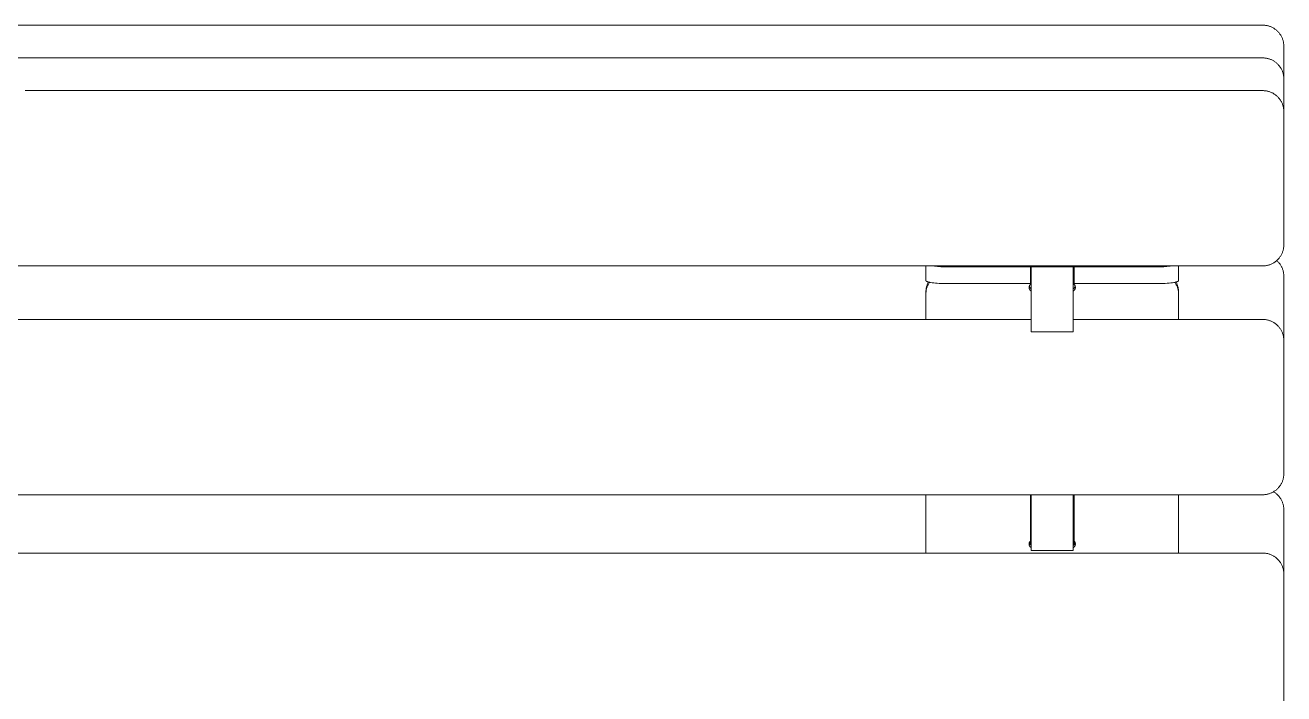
# Model space of a CAD drawing. Header units: inches. Extents: x -6 to 177, y -6 to 113.
# Drawn here: x 53.93 to 65.7, y 104.76 to 111.01 of the extents above; entities that cross this region are included whole.
import ezdxf

# ---------------------------------------------------------------- set-up
doc = ezdxf.new("R2010")
doc.units = ezdxf.units.IN
doc.layers.add('ZANO_R', color=7, linetype='Continuous', lineweight=0)

msp = doc.modelspace()

# ---------------------------------------------------------------- linework, layer by layer
at = {"layer": 'ZANO_R'}
for p, q in [((42.3564, 111.01078), (53.92871, 111.01078)), ((53.92871, 111.01078), (65.50103, 111.01078)), ((65.50103, 111.01078), (65.50776, 111.01067)), ((65.50776, 111.01067), (65.51447, 111.01032)), ((65.51447, 111.01032), (65.52117, 111.00975)), ((65.52117, 111.00975), (65.52784, 111.00895)), ((65.52784, 111.00895), (65.53448, 111.00792)), ((65.53448, 111.00792), (65.54109, 111.00666)), ((65.54109, 111.00666), (65.54765, 111.00518)), ((65.54765, 111.00518), (65.55415, 111.00348)), ((65.55415, 111.00348), (65.56059, 111.00156)), ((65.56059, 111.00156), (65.56696, 110.99941)), ((65.56696, 110.99941), (65.57326, 110.99705)), ((65.57326, 110.99705), (65.57947, 110.99448)), ((65.57947, 110.99448), (65.58559, 110.9917)), ((65.58559, 110.9917), (65.59161, 110.98871)), ((65.59161, 110.98871), (65.59752, 110.98551)), ((65.59752, 110.98551), (65.60332, 110.98212)), ((65.60332, 110.98212), (65.60901, 110.97853)), ((65.60901, 110.97853), (65.61456, 110.97475)), ((65.61456, 110.97475), (65.61999, 110.97078)), ((65.61999, 110.97078), (65.62528, 110.96662)), ((65.62528, 110.96662), (65.63042, 110.96229)), ((65.63042, 110.96229), (65.63541, 110.95779)), ((65.63541, 110.95779), (65.64024, 110.95312)), ((65.64024, 110.95312), (65.64491, 110.94828)), ((65.64491, 110.94828), (65.64942, 110.94329)), ((65.64942, 110.94329), (65.65375, 110.93815)), ((65.65375, 110.93815), (65.6579, 110.93287)), ((65.6579, 110.93287), (65.66187, 110.92744)), ((65.66187, 110.92744), (65.66565, 110.92188)), ((65.66565, 110.92188), (65.66924, 110.9162)), ((65.66924, 110.9162), (65.67264, 110.9104)), ((65.67264, 110.9104), (65.67583, 110.90448)), ((65.67583, 110.90448), (65.67882, 110.89846)), ((65.67882, 110.89846), (65.6816, 110.89234)), ((65.6816, 110.89234), (65.68418, 110.88613)), ((65.68418, 110.88613), (65.68654, 110.87984)), ((65.68654, 110.87984), (65.68868, 110.87347)), ((65.68868, 110.87347), (65.6906, 110.86703)), ((65.6906, 110.86703), (65.69231, 110.86052)), ((65.69231, 110.86052), (65.69379, 110.85397)), ((65.69379, 110.85397), (65.69504, 110.84736)), ((65.69504, 110.84736), (65.69607, 110.84072)), ((65.69607, 110.84072), (65.69687, 110.83404)), ((65.69687, 110.83404), (65.69744, 110.82735)), ((65.69744, 110.82735), (65.69779, 110.82063)), ((65.69779, 110.82063), (65.6979, 110.81391)), ((65.6979, 110.66096), (65.6979, 110.81391)), ((42.3564, 110.70488), (53.92871, 110.70488)), ((53.92871, 110.70488), (65.50103, 110.70488)), ((65.50103, 110.70488), (65.50776, 110.70476)), ((65.50776, 110.70476), (65.51447, 110.70442)), ((65.51447, 110.70442), (65.52117, 110.70385)), ((65.52117, 110.70385), (65.52784, 110.70304)), ((65.52784, 110.70304), (65.53448, 110.70202)), ((65.53448, 110.70202), (65.54109, 110.70076)), ((65.54109, 110.70076), (65.54765, 110.69928)), ((65.54765, 110.69928), (65.55415, 110.69758)), ((65.55415, 110.69758), (65.56059, 110.69565)), ((65.56059, 110.69565), (65.56696, 110.69351)), ((65.56696, 110.69351), (65.57326, 110.69115)), ((65.57326, 110.69115), (65.57947, 110.68858)), ((65.57947, 110.68858), (65.58559, 110.6858)), ((65.58559, 110.6858), (65.59161, 110.68281)), ((65.59161, 110.68281), (65.59752, 110.67961)), ((65.59752, 110.67961), (65.60332, 110.67622)), ((65.60332, 110.67622), (65.60901, 110.67263)), ((65.60901, 110.67263), (65.61456, 110.66884)), ((65.61456, 110.66884), (65.61999, 110.66488)), ((65.61999, 110.66488), (65.62528, 110.66072)), ((65.62528, 110.66072), (65.63042, 110.65639)), ((65.63042, 110.65639), (65.63541, 110.65189)), ((65.63541, 110.65189), (65.64024, 110.64722)), ((65.64024, 110.64722), (65.64491, 110.64238)), ((65.64491, 110.64238), (65.64942, 110.63739)), ((65.64942, 110.63739), (65.65375, 110.63225)), ((65.65375, 110.63225), (65.6579, 110.62696)), ((65.6979, 110.5127), (65.6979, 110.66096)), ((65.6579, 110.62696), (65.66187, 110.62154)), ((65.66187, 110.62154), (65.66565, 110.61598)), ((65.66565, 110.61598), (65.66924, 110.6103)), ((65.66924, 110.6103), (65.67264, 110.6045)), ((65.67264, 110.6045), (65.67583, 110.59858)), ((65.67583, 110.59858), (65.67882, 110.59256)), ((65.67882, 110.59256), (65.6816, 110.58644)), ((65.6816, 110.58644), (65.68418, 110.58023)), ((65.68418, 110.58023), (65.68654, 110.57394)), ((65.68654, 110.57394), (65.68868, 110.56756)), ((65.68868, 110.56756), (65.6906, 110.56112)), ((65.6906, 110.56112), (65.69231, 110.55462)), ((65.69231, 110.55462), (65.69379, 110.54806)), ((65.69379, 110.54806), (65.69504, 110.54146)), ((65.69504, 110.54146), (65.69607, 110.53482)), ((65.69607, 110.53482), (65.69687, 110.52814)), ((65.69687, 110.52814), (65.69744, 110.52144)), ((65.69744, 110.52144), (65.69779, 110.51473)), ((65.69779, 110.51473), (65.6979, 110.50801)), ((53.92871, 110.39898), (65.50103, 110.39898)), ((65.50103, 110.39898), (65.50776, 110.39886)), ((65.50776, 110.39886), (65.51447, 110.39852)), ((65.51447, 110.39852), (65.52117, 110.39794)), ((65.52117, 110.39794), (65.52784, 110.39714)), ((65.52784, 110.39714), (65.53448, 110.39611)), ((65.53448, 110.39611), (65.54109, 110.39486)), ((65.6979, 110.35506), (65.6979, 110.50801)), ((65.54109, 110.39486), (65.54765, 110.39338)), ((65.54765, 110.39338), (65.55415, 110.39168)), ((65.55415, 110.39168), (65.56059, 110.38975)), ((65.56059, 110.38975), (65.56696, 110.38761)), ((65.56696, 110.38761), (65.57326, 110.38525)), ((65.57326, 110.38525), (65.57947, 110.38268)), ((65.57947, 110.38268), (65.58559, 110.37989)), ((65.58559, 110.37989), (65.59161, 110.3769)), ((65.59161, 110.3769), (65.59752, 110.37371)), ((65.59752, 110.37371), (65.60332, 110.37032)), ((65.60332, 110.37032), (65.60901, 110.36673)), ((65.60901, 110.36673), (65.61456, 110.36294)), ((65.61456, 110.36294), (65.61999, 110.35897)), ((65.61999, 110.35897), (65.62528, 110.35482)), ((65.62528, 110.35482), (65.63042, 110.35049)), ((65.63042, 110.35049), (65.63541, 110.34599)), ((65.63541, 110.34599), (65.64024, 110.34131)), ((65.64024, 110.34131), (65.64491, 110.33648)), ((65.64491, 110.33648), (65.64942, 110.33149)), ((65.64942, 110.33149), (65.65375, 110.32635)), ((65.65375, 110.32635), (65.6579, 110.32106)), ((65.6579, 110.32106), (65.66187, 110.31564)), ((65.66187, 110.31564), (65.66565, 110.31008)), ((65.66565, 110.31008), (65.66924, 110.3044)), ((65.66924, 110.3044), (65.67264, 110.29859)), ((65.67264, 110.29859), (65.67583, 110.29268)), ((65.67583, 110.29268), (65.67882, 110.28666)), ((65.67882, 110.28666), (65.6816, 110.28054)), ((65.6816, 110.28054), (65.68418, 110.27433)), ((65.6979, 110.2068), (65.6979, 110.35506)), ((65.68418, 110.27433), (65.68654, 110.26803)), ((65.68654, 110.26803), (65.68868, 110.26166)), ((65.68868, 110.26166), (65.6906, 110.25522)), ((65.6906, 110.25522), (65.69231, 110.24872)), ((65.69231, 110.24872), (65.69379, 110.24216)), ((65.69379, 110.24216), (65.69504, 110.23556)), ((65.69504, 110.23556), (65.69607, 110.22891)), ((65.69607, 110.22891), (65.69687, 110.22224)), ((65.69687, 110.22224), (65.69744, 110.21554)), ((65.69744, 110.21554), (65.69779, 110.20883)), ((65.69779, 110.20883), (65.6979, 110.20211)), ((65.6979, 110.04916), (65.6979, 110.20211)), ((65.6979, 108.95735), (65.6979, 110.04916)), ((65.67583, 108.86678), (65.67264, 108.86086)), ((65.67882, 108.8728), (65.67583, 108.86678)), ((65.6816, 108.87892), (65.67882, 108.8728)), ((65.68418, 108.88513), (65.6816, 108.87892)), ((65.68654, 108.89142), (65.68418, 108.88513)), ((65.68868, 108.89779), (65.68654, 108.89142)), ((65.6906, 108.90424), (65.68868, 108.89779)), ((65.69231, 108.91074), (65.6906, 108.90424)), ((65.69379, 108.9173), (65.69231, 108.91074)), ((65.69504, 108.9239), (65.69379, 108.9173)), ((65.69607, 108.93054), (65.69504, 108.9239)), ((65.69687, 108.93722), (65.69607, 108.93054)), ((65.69744, 108.94392), (65.69687, 108.93722)), ((65.69779, 108.95063), (65.69744, 108.94392)), ((65.6979, 108.95735), (65.69779, 108.95063)), ((53.92871, 108.76048), (42.3564, 108.76048)), ((65.50103, 108.76048), (53.92871, 108.76048)), ((62.35113, 108.6228), (62.35113, 108.76048)), ((62.4018, 108.76048), (62.43091, 108.75703)), ((62.43091, 108.75703), (62.46011, 108.7544)), ((62.46011, 108.7544), (62.48938, 108.7526)), ((62.48938, 108.7526), (62.51868, 108.75162)), ((62.51868, 108.75162), (62.548, 108.75146)), ((62.548, 108.75146), (63.3276, 108.75146)), ((63.3276, 108.75146), (63.3276, 108.76048)), ((63.3276, 108.75146), (63.3276, 108.59549)), ((63.33547, 108.75146), (63.33547, 108.76048)), ((63.33547, 108.24455), (63.33547, 108.75146)), ((63.72921, 108.75146), (63.33547, 108.75146)), ((63.72921, 108.75146), (63.72921, 108.76048)), ((63.72921, 108.24455), (63.72921, 108.75146)), ((63.73709, 108.76048), (63.73709, 108.75146)), ((63.73709, 108.59549), (63.73709, 108.75146)), ((63.73709, 108.75146), (64.51669, 108.75146)), ((64.51669, 108.75146), (64.54601, 108.75162)), ((64.54601, 108.75162), (64.57531, 108.7526)), ((64.57531, 108.7526), (64.60457, 108.7544)), ((64.60457, 108.7544), (64.63377, 108.75703)), ((64.63377, 108.75703), (64.66289, 108.76048)), ((64.71356, 108.76048), (64.71356, 108.6228)), ((65.50776, 108.7606), (65.50103, 108.76048)), ((65.51447, 108.76094), (65.50776, 108.7606)), ((65.52117, 108.76151), (65.51447, 108.76094)), ((65.52784, 108.76231), (65.52117, 108.76151)), ((65.53448, 108.76334), (65.52784, 108.76231)), ((65.54109, 108.7646), (65.53448, 108.76334)), ((65.54765, 108.76608), (65.54109, 108.7646)), ((65.55415, 108.76778), (65.54765, 108.76608)), ((65.56059, 108.76971), (65.55415, 108.76778)), ((65.56696, 108.77185), (65.56059, 108.76971)), ((65.57326, 108.77421), (65.56696, 108.77185)), ((65.57947, 108.77678), (65.57326, 108.77421)), ((65.58559, 108.77956), (65.57947, 108.77678)), ((65.59161, 108.78255), (65.58559, 108.77956)), ((65.59752, 108.78575), (65.59161, 108.78255)), ((65.60332, 108.78914), (65.59752, 108.78575)), ((65.60901, 108.79273), (65.60332, 108.78914)), ((65.61456, 108.79651), (65.60901, 108.79273)), ((65.61999, 108.80048), (65.61456, 108.79651)), ((65.62528, 108.80464), (65.61999, 108.80048)), ((65.63042, 108.80897), (65.62528, 108.80464)), ((65.63541, 108.81347), (65.63042, 108.80897)), ((65.63225, 108.81059), (65.63712, 108.80609)), ((65.64024, 108.81814), (65.63541, 108.81347)), ((65.63712, 108.80609), (65.64183, 108.80143)), ((65.64491, 108.82298), (65.64024, 108.81814)), ((65.64183, 108.80143), (65.64638, 108.79662)), ((65.64942, 108.82797), (65.64491, 108.82298)), ((65.64638, 108.79662), (65.65076, 108.79165)), ((65.65375, 108.83311), (65.64942, 108.82797)), ((65.65076, 108.79165), (65.65498, 108.78654)), ((65.6579, 108.83839), (65.65375, 108.83311)), ((65.65498, 108.78654), (65.65902, 108.7813)), ((65.66187, 108.84382), (65.6579, 108.83839)), ((65.65902, 108.7813), (65.66288, 108.77591)), ((65.66565, 108.84938), (65.66187, 108.84382)), ((65.66288, 108.77591), (65.66656, 108.77041)), ((65.66924, 108.85506), (65.66565, 108.84938)), ((65.66656, 108.77041), (65.67005, 108.76478)), ((65.67264, 108.86086), (65.66924, 108.85506)), ((65.67005, 108.76478), (65.67335, 108.75903)), ((65.67335, 108.75903), (65.67646, 108.75318)), ((65.67646, 108.75318), (65.67937, 108.74723)), ((65.67937, 108.74723), (65.68207, 108.74118)), ((65.68207, 108.74118), (65.68457, 108.73505)), ((65.68457, 108.73505), (65.68686, 108.72883)), ((65.68686, 108.72883), (65.68894, 108.72254)), ((65.68894, 108.72254), (65.69081, 108.71619)), ((65.69081, 108.71619), (65.69247, 108.70977)), ((65.69247, 108.70977), (65.6939, 108.70331)), ((65.6939, 108.70331), (65.69512, 108.6968)), ((65.69512, 108.6968), (65.69612, 108.69025)), ((65.69612, 108.69025), (65.6969, 108.68367)), ((65.6969, 108.68367), (65.69746, 108.67707)), ((65.69746, 108.67707), (65.69779, 108.67045)), ((65.69779, 108.67045), (65.6979, 108.66383)), ((65.6979, 108.51088), (65.6979, 108.66383)), ((62.35113, 108.6228), (62.35113, 108.62265)), ((62.35113, 108.62265), (62.35114, 108.6225)), ((62.35113, 108.51866), (62.35123, 108.525)), ((62.35113, 108.50114), (62.35113, 108.51866)), ((62.35114, 108.6225), (62.35116, 108.62235)), ((62.35116, 108.62235), (62.35118, 108.62219)), ((62.35118, 108.62219), (62.3512, 108.62204)), ((62.3512, 108.62204), (62.35124, 108.62189)), ((62.35123, 108.525), (62.35155, 108.53134)), ((62.35124, 108.62189), (62.35128, 108.62174)), ((62.35128, 108.62174), (62.35132, 108.62158)), ((62.35132, 108.62158), (62.35138, 108.62143)), ((62.35138, 108.62143), (62.35144, 108.62128)), ((62.35144, 108.62128), (62.3515, 108.62112)), ((62.3515, 108.62112), (62.35157, 108.62097)), ((62.35155, 108.53134), (62.35207, 108.53766)), ((62.35157, 108.62097), (62.35165, 108.62081)), ((62.35157, 108.50987), (62.35213, 108.51638)), ((62.35165, 108.62081), (62.35174, 108.62066)), ((62.35174, 108.62066), (62.35183, 108.6205)), ((62.35183, 108.6205), (62.35192, 108.62035)), ((62.35192, 108.62035), (62.35203, 108.62019)), ((62.35203, 108.62019), (62.35214, 108.62003)), ((62.35207, 108.53766), (62.35279, 108.54396)), ((62.35213, 108.51638), (62.3529, 108.52287)), ((62.35214, 108.62003), (62.35226, 108.61988)), ((62.35226, 108.61988), (62.35238, 108.61972)), ((62.35238, 108.61972), (62.35251, 108.61957)), ((62.35251, 108.61957), (62.35265, 108.61941)), ((62.35265, 108.61941), (62.3528, 108.61925)), ((62.35279, 108.54396), (62.35373, 108.55023)), ((62.3528, 108.61925), (62.35295, 108.61909)), ((62.3529, 108.52287), (62.35389, 108.52933)), ((62.35295, 108.61909), (62.35311, 108.61894)), ((62.35311, 108.61894), (62.35327, 108.61878)), ((62.35327, 108.61878), (62.35345, 108.61862)), ((62.35345, 108.61862), (62.35363, 108.61846)), ((62.35363, 108.61846), (62.35381, 108.61831)), ((62.35373, 108.55023), (62.35487, 108.55647)), ((62.35381, 108.61831), (62.35401, 108.61815)), ((62.35389, 108.52933), (62.3551, 108.53575)), ((62.35401, 108.61815), (62.35441, 108.61783)), ((62.35441, 108.61783), (62.35485, 108.61751)), ((62.35485, 108.61751), (62.35532, 108.6172)), ((62.35487, 108.55647), (62.35621, 108.56267)), ((62.3551, 108.53575), (62.35652, 108.54213)), ((62.35532, 108.6172), (62.35581, 108.61688)), ((62.35581, 108.61688), (62.35634, 108.61656)), ((62.35621, 108.56267), (62.35775, 108.56882)), ((62.35634, 108.61656), (62.35689, 108.61624)), ((62.35652, 108.54213), (62.35816, 108.54845)), ((62.35689, 108.61624), (62.35747, 108.61592)), ((62.35747, 108.61592), (62.35809, 108.6156)), ((62.35775, 108.56882), (62.3595, 108.57492)), ((62.35809, 108.6156), (62.35873, 108.61528)), ((62.35816, 108.54845), (62.36001, 108.55472)), ((62.35873, 108.61528), (62.3601, 108.61465)), ((62.3595, 108.57492), (62.36144, 108.58095)), ((62.36001, 108.55472), (62.36207, 108.56092)), ((62.3601, 108.61465), (62.3616, 108.61401)), ((62.36144, 108.58095), (62.36359, 108.58692)), ((62.3616, 108.61401), (62.36321, 108.61338)), ((62.36207, 108.56092), (62.36434, 108.56705)), ((62.36321, 108.61338), (62.36495, 108.61275)), ((62.36359, 108.58692), (62.36592, 108.59282)), ((62.36434, 108.56705), (62.36682, 108.57309)), ((62.36495, 108.61275), (62.36681, 108.61212)), ((62.36592, 108.59282), (62.36845, 108.59863)), ((62.36681, 108.61212), (62.36879, 108.61149)), ((62.36682, 108.57309), (62.36949, 108.57905)), ((62.36845, 108.59863), (62.37117, 108.60437)), ((62.36879, 108.61149), (62.37312, 108.61026)), ((62.36949, 108.57905), (62.37237, 108.58492)), ((62.37117, 108.60437), (62.37407, 108.61)), ((62.37237, 108.58492), (62.37545, 108.59069)), ((62.37312, 108.61026), (62.37793, 108.60904)), ((62.37545, 108.59069), (62.37871, 108.59635)), ((62.37793, 108.60904), (62.38322, 108.60785)), ((62.37871, 108.59635), (62.38217, 108.60189)), ((62.38217, 108.60189), (62.38581, 108.60732)), ((62.38322, 108.60785), (62.38897, 108.6067)), ((62.38897, 108.6067), (62.39516, 108.60558)), ((62.39516, 108.60558), (62.40879, 108.60349)), ((62.40879, 108.60349), (62.42391, 108.6016)), ((62.42391, 108.6016), (62.44027, 108.59994)), ((62.44027, 108.59994), (62.45758, 108.59854)), ((62.45758, 108.59854), (62.47553, 108.59741)), ((62.47553, 108.59741), (62.51217, 108.59594)), ((62.51217, 108.59594), (62.548, 108.59549)), ((62.548, 108.59549), (63.3276, 108.59549)), ((63.31608, 108.56055), (63.31607, 108.5592)), ((63.31607, 108.5592), (63.3161, 108.55786)), ((63.31615, 108.56189), (63.31608, 108.56055)), ((63.3161, 108.55786), (63.31618, 108.55652)), ((63.31625, 108.56324), (63.31615, 108.56189)), ((63.31618, 108.55652), (63.31631, 108.55518)), ((63.31641, 108.56457), (63.31625, 108.56324)), ((63.31631, 108.55518), (63.31648, 108.55384)), ((63.31661, 108.5659), (63.31641, 108.56457)), ((63.31648, 108.55384), (63.3167, 108.55251)), ((63.31686, 108.56723), (63.31661, 108.5659)), ((63.3167, 108.55251), (63.31696, 108.55119)), ((63.31715, 108.56854), (63.31686, 108.56723)), ((63.31696, 108.55119), (63.31727, 108.54988)), ((63.31749, 108.56984), (63.31715, 108.56854)), ((63.31727, 108.54988), (63.31762, 108.54859)), ((63.31787, 108.57113), (63.31749, 108.56984)), ((63.31762, 108.54859), (63.31802, 108.5473)), ((63.31764, 108.5704), (63.31805, 108.56912)), ((63.3183, 108.57241), (63.31787, 108.57113)), ((63.31802, 108.5473), (63.31847, 108.54603)), ((63.31805, 108.56912), (63.31849, 108.56785)), ((63.31877, 108.57367), (63.3183, 108.57241)), ((63.31847, 108.54603), (63.31896, 108.54478)), ((63.31849, 108.56785), (63.31898, 108.5666)), ((63.31928, 108.57491), (63.31877, 108.57367)), ((63.31896, 108.54478), (63.31949, 108.54354)), ((63.31898, 108.5666), (63.31952, 108.56537)), ((63.31984, 108.57614), (63.31928, 108.57491)), ((63.31949, 108.54354), (63.32006, 108.54232)), ((63.31952, 108.56537), (63.32009, 108.56416)), ((63.32044, 108.57734), (63.31984, 108.57614)), ((63.32006, 108.54232), (63.32068, 108.54113)), ((63.32009, 108.56416), (63.32071, 108.56296)), ((63.32108, 108.57852), (63.32044, 108.57734)), ((63.32068, 108.54113), (63.32133, 108.53995)), ((63.32071, 108.56296), (63.32137, 108.56179)), ((63.32176, 108.57968), (63.32108, 108.57852)), ((63.32133, 108.53995), (63.32203, 108.5388)), ((63.32137, 108.56179), (63.32206, 108.56064)), ((63.32248, 108.58082), (63.32176, 108.57968)), ((63.32203, 108.5388), (63.32277, 108.53768)), ((63.32206, 108.56064), (63.3228, 108.55952)), ((63.32324, 108.58193), (63.32248, 108.58082)), ((63.32277, 108.53768), (63.32354, 108.53658)), ((63.3228, 108.55952), (63.32357, 108.55842)), ((63.32404, 108.58301), (63.32324, 108.58193)), ((63.32354, 108.53658), (63.32435, 108.5355)), ((63.32357, 108.55842), (63.32439, 108.55735)), ((63.32488, 108.58407), (63.32404, 108.58301)), ((63.32435, 108.5355), (63.3252, 108.53446)), ((63.32439, 108.55735), (63.32523, 108.55631)), ((63.32575, 108.58509), (63.32488, 108.58407)), ((63.3252, 108.53446), (63.32609, 108.53345)), ((63.32523, 108.55631), (63.32612, 108.5553)), ((63.32666, 108.58609), (63.32575, 108.58509)), ((63.32609, 108.53345), (63.32701, 108.53246)), ((63.32612, 108.5553), (63.32704, 108.55432)), ((63.3276, 108.58705), (63.32666, 108.58609)), ((63.32701, 108.53246), (63.32796, 108.53151)), ((63.32704, 108.55432), (63.32799, 108.55337)), ((63.3276, 108.59549), (63.3276, 108.58705)), ((63.32796, 108.53151), (63.32895, 108.5306)), ((63.32799, 108.55337), (63.32897, 108.55245)), ((63.32895, 108.5306), (63.32997, 108.52972)), ((63.32897, 108.55245), (63.32998, 108.55157)), ((63.32997, 108.52972), (63.33101, 108.52887)), ((63.32998, 108.55157), (63.33103, 108.55073)), ((63.33101, 108.52887), (63.33209, 108.52806)), ((63.33103, 108.55073), (63.3321, 108.54992)), ((63.33209, 108.52806), (63.33319, 108.52729)), ((63.3321, 108.54992), (63.3332, 108.54915)), ((63.33319, 108.52729), (63.33432, 108.52656)), ((63.3332, 108.54915), (63.33432, 108.54841)), ((63.33432, 108.54841), (63.33547, 108.54772)), ((63.33432, 108.52656), (63.33547, 108.52587)), ((63.72921, 108.54772), (63.73036, 108.54841)), ((63.72921, 108.52587), (63.73037, 108.52656)), ((63.73036, 108.54841), (63.73149, 108.54915)), ((63.73037, 108.52656), (63.73149, 108.52729)), ((63.73149, 108.54915), (63.73259, 108.54992)), ((63.73149, 108.52729), (63.7326, 108.52806)), ((63.73259, 108.54992), (63.73366, 108.55073)), ((63.7326, 108.52806), (63.73367, 108.52887)), ((63.73366, 108.55073), (63.7347, 108.55157)), ((63.73367, 108.52887), (63.73472, 108.52972)), ((63.7347, 108.55157), (63.73572, 108.55245)), ((63.73472, 108.52972), (63.73574, 108.5306)), ((63.73572, 108.55245), (63.7367, 108.55337)), ((63.73574, 108.5306), (63.73672, 108.53151)), ((63.7367, 108.55337), (63.73765, 108.55432)), ((63.73672, 108.53151), (63.73768, 108.53246)), ((63.73709, 108.58705), (63.73709, 108.59549)), ((63.73709, 108.59549), (64.51669, 108.59549)), ((63.73803, 108.58609), (63.73709, 108.58705)), ((63.73765, 108.55432), (63.73857, 108.5553)), ((63.73768, 108.53246), (63.7386, 108.53345)), ((63.73893, 108.58509), (63.73803, 108.58609)), ((63.73857, 108.5553), (63.73945, 108.55631)), ((63.7386, 108.53345), (63.73948, 108.53446)), ((63.73981, 108.58407), (63.73893, 108.58509)), ((63.73945, 108.55631), (63.7403, 108.55735)), ((63.73948, 108.53446), (63.74033, 108.5355)), ((63.74064, 108.58301), (63.73981, 108.58407)), ((63.7403, 108.55735), (63.74111, 108.55842)), ((63.74033, 108.5355), (63.74114, 108.53658)), ((63.74144, 108.58193), (63.74064, 108.58301)), ((63.74111, 108.55842), (63.74189, 108.55952)), ((63.74114, 108.53658), (63.74192, 108.53768)), ((63.7422, 108.58082), (63.74144, 108.58193)), ((63.74189, 108.55952), (63.74262, 108.56064)), ((63.74192, 108.53768), (63.74266, 108.5388)), ((63.74292, 108.57968), (63.7422, 108.58082)), ((63.74262, 108.56064), (63.74332, 108.56179)), ((63.74266, 108.5388), (63.74335, 108.53995)), ((63.74361, 108.57852), (63.74292, 108.57968)), ((63.74332, 108.56179), (63.74398, 108.56296)), ((63.74335, 108.53995), (63.74401, 108.54113)), ((63.74425, 108.57734), (63.74361, 108.57852)), ((63.74398, 108.56296), (63.74459, 108.56416)), ((63.74401, 108.54113), (63.74463, 108.54232)), ((63.74485, 108.57614), (63.74425, 108.57734)), ((63.74459, 108.56416), (63.74517, 108.56537)), ((63.74463, 108.54232), (63.7452, 108.54354)), ((63.7454, 108.57491), (63.74485, 108.57614)), ((63.74517, 108.56537), (63.7457, 108.5666)), ((63.7452, 108.54354), (63.74573, 108.54478)), ((63.74592, 108.57367), (63.7454, 108.57491)), ((63.7457, 108.5666), (63.74619, 108.56785)), ((63.74573, 108.54478), (63.74622, 108.54603)), ((63.74639, 108.57241), (63.74592, 108.57367)), ((63.74619, 108.56785), (63.74664, 108.56912)), ((63.74622, 108.54603), (63.74666, 108.5473)), ((63.74682, 108.57113), (63.74639, 108.57241)), ((63.74664, 108.56912), (63.74704, 108.5704)), ((63.74666, 108.5473), (63.74706, 108.54859)), ((63.7472, 108.56984), (63.74682, 108.57113)), ((63.74706, 108.54859), (63.74742, 108.54988)), ((63.74754, 108.56854), (63.7472, 108.56984)), ((63.74742, 108.54988), (63.74773, 108.55119)), ((63.74783, 108.56723), (63.74754, 108.56854)), ((63.74773, 108.55119), (63.74799, 108.55251)), ((63.74808, 108.5659), (63.74783, 108.56723)), ((63.74799, 108.55251), (63.74821, 108.55384)), ((63.74828, 108.56457), (63.74808, 108.5659)), ((63.74821, 108.55384), (63.74838, 108.55518)), ((63.74843, 108.56324), (63.74828, 108.56457)), ((63.74838, 108.55518), (63.7485, 108.55652)), ((63.74854, 108.56189), (63.74843, 108.56324)), ((63.7485, 108.55652), (63.74858, 108.55786)), ((63.7486, 108.56055), (63.74854, 108.56189)), ((63.74858, 108.55786), (63.74862, 108.5592)), ((63.74862, 108.5592), (63.7486, 108.56055)), ((64.51669, 108.59549), (64.55251, 108.59594)), ((64.55251, 108.59594), (64.58915, 108.59741)), ((64.58915, 108.59741), (64.60711, 108.59854)), ((64.60711, 108.59854), (64.62442, 108.59994)), ((64.62442, 108.59994), (64.64077, 108.6016)), ((64.64077, 108.6016), (64.6559, 108.60349)), ((64.6559, 108.60349), (64.66953, 108.60558)), ((64.66953, 108.60558), (64.67572, 108.6067)), ((64.67572, 108.6067), (64.68147, 108.60785)), ((64.67888, 108.60732), (64.68252, 108.60189)), ((64.68147, 108.60785), (64.68675, 108.60904)), ((64.68252, 108.60189), (64.68597, 108.59635)), ((64.68597, 108.59635), (64.68924, 108.59069)), ((64.68675, 108.60904), (64.69156, 108.61026)), ((64.68924, 108.59069), (64.69231, 108.58492)), ((64.69061, 108.61), (64.69352, 108.60437)), ((64.69156, 108.61026), (64.69589, 108.61149)), ((64.69231, 108.58492), (64.69519, 108.57905)), ((64.69352, 108.60437), (64.69623, 108.59863)), ((64.69519, 108.57905), (64.69787, 108.57309)), ((64.69589, 108.61149), (64.69787, 108.61212)), ((64.69623, 108.59863), (64.69876, 108.59282)), ((64.69787, 108.61212), (64.69973, 108.61275)), ((64.69787, 108.57309), (64.70034, 108.56705)), ((64.69876, 108.59282), (64.7011, 108.58692)), ((64.69973, 108.61275), (64.70147, 108.61338)), ((64.70034, 108.56705), (64.70261, 108.56092)), ((64.7011, 108.58692), (64.70324, 108.58095)), ((64.70147, 108.61338), (64.70309, 108.61401)), ((64.70261, 108.56092), (64.70467, 108.55472)), ((64.70309, 108.61401), (64.70458, 108.61465)), ((64.70324, 108.58095), (64.70519, 108.57492)), ((64.70458, 108.61465), (64.70596, 108.61528)), ((64.70467, 108.55472), (64.70652, 108.54845)), ((64.70519, 108.57492), (64.70693, 108.56882)), ((64.70596, 108.61528), (64.7066, 108.6156)), ((64.70652, 108.54845), (64.70816, 108.54213)), ((64.7066, 108.6156), (64.70721, 108.61592)), ((64.70693, 108.56882), (64.70848, 108.56267)), ((64.70721, 108.61592), (64.7078, 108.61624)), ((64.7078, 108.61624), (64.70835, 108.61656)), ((64.70816, 108.54213), (64.70959, 108.53575)), ((64.70835, 108.61656), (64.70887, 108.61688)), ((64.70848, 108.56267), (64.70982, 108.55647)), ((64.70887, 108.61688), (64.70937, 108.6172)), ((64.70937, 108.6172), (64.70983, 108.61751)), ((64.70959, 108.53575), (64.7108, 108.52933)), ((64.70982, 108.55647), (64.71096, 108.55023)), ((64.70983, 108.61751), (64.71027, 108.61783)), ((64.71027, 108.61783), (64.71068, 108.61815)), ((64.71068, 108.61815), (64.71087, 108.61831)), ((64.7108, 108.52933), (64.71179, 108.52287)), ((64.71087, 108.61831), (64.71106, 108.61846)), ((64.71096, 108.55023), (64.71189, 108.54396)), ((64.71106, 108.61846), (64.71124, 108.61862)), ((64.71124, 108.61862), (64.71141, 108.61878)), ((64.71141, 108.61878), (64.71158, 108.61894)), ((64.71158, 108.61894), (64.71174, 108.61909)), ((64.71174, 108.61909), (64.71189, 108.61925)), ((64.71179, 108.52287), (64.71256, 108.51638)), ((64.71189, 108.61925), (64.71203, 108.61941)), ((64.71189, 108.54396), (64.71262, 108.53766)), ((64.71203, 108.61941), (64.71217, 108.61957)), ((64.71217, 108.61957), (64.7123, 108.61972)), ((64.7123, 108.61972), (64.71243, 108.61988)), ((64.71243, 108.61988), (64.71255, 108.62003)), ((64.71255, 108.62003), (64.71266, 108.62019)), ((64.71256, 108.51638), (64.71311, 108.50987)), ((64.71262, 108.53766), (64.71314, 108.53134)), ((64.71266, 108.62019), (64.71276, 108.62035)), ((64.71276, 108.62035), (64.71286, 108.6205)), ((64.71286, 108.6205), (64.71295, 108.62066)), ((64.71295, 108.62066), (64.71303, 108.62081)), ((64.71303, 108.62081), (64.71311, 108.62097)), ((64.71311, 108.62097), (64.71318, 108.62112)), ((64.71314, 108.53134), (64.71345, 108.525)), ((64.71318, 108.62112), (64.71325, 108.62128)), ((64.71325, 108.62128), (64.71331, 108.62143)), ((64.71331, 108.62143), (64.71336, 108.62158)), ((64.71336, 108.62158), (64.71341, 108.62174)), ((64.71341, 108.62174), (64.71345, 108.62189)), ((64.71345, 108.62189), (64.71348, 108.62204)), ((64.71345, 108.525), (64.71356, 108.51866)), ((64.71348, 108.62204), (64.71351, 108.62219)), ((64.71351, 108.62219), (64.71353, 108.62235)), ((64.71353, 108.62235), (64.71355, 108.6225)), ((64.71355, 108.62265), (64.71356, 108.6228)), ((64.71355, 108.6225), (64.71355, 108.62265)), ((64.71356, 108.51866), (64.71356, 108.50114)), ((62.35113, 108.49681), (62.35124, 108.50334)), ((62.35113, 108.25982), (62.35113, 108.49681)), ((62.35124, 108.50334), (62.35157, 108.50987)), ((64.71311, 108.50987), (64.71344, 108.50334)), ((64.71344, 108.50334), (64.71356, 108.49681)), ((64.71356, 108.49681), (64.71356, 108.25982)), ((65.6979, 108.06764), (65.6979, 108.51088)), ((44.52196, 108.25982), (53.92871, 108.25982)), ((53.92871, 108.25982), (63.33547, 108.25982)), ((63.33547, 108.17143), (63.33547, 108.24455)), ((63.33547, 108.14925), (63.33547, 108.17143)), ((63.72921, 108.25982), (65.50103, 108.25982)), ((63.72921, 108.17143), (63.72921, 108.24455)), ((63.72921, 108.14925), (63.72921, 108.17143)), ((65.50103, 108.25982), (65.50776, 108.25971)), ((65.50776, 108.25971), (65.51447, 108.25936)), ((65.51447, 108.25936), (65.52117, 108.25879)), ((65.52117, 108.25879), (65.52784, 108.25799)), ((65.52784, 108.25799), (65.53448, 108.25696)), ((65.53448, 108.25696), (65.54109, 108.2557)), ((65.54109, 108.2557), (65.54765, 108.25422)), ((65.54765, 108.25422), (65.55415, 108.25252)), ((65.55415, 108.25252), (65.56059, 108.2506)), ((65.56059, 108.2506), (65.56696, 108.24845)), ((65.56696, 108.24845), (65.57326, 108.24609)), ((65.57326, 108.24609), (65.57947, 108.24352)), ((65.57947, 108.24352), (65.58559, 108.24074)), ((65.58559, 108.24074), (65.59161, 108.23775)), ((65.59161, 108.23775), (65.59752, 108.23455)), ((65.59752, 108.23455), (65.60332, 108.23116)), ((65.60332, 108.23116), (65.60901, 108.22757)), ((65.60901, 108.22757), (65.61456, 108.22379)), ((65.61456, 108.22379), (65.61999, 108.21982)), ((65.61999, 108.21982), (65.62528, 108.21566)), ((65.62528, 108.21566), (65.63042, 108.21133)), ((65.63042, 108.21133), (65.63541, 108.20683)), ((65.63541, 108.20683), (65.64024, 108.20216)), ((65.64024, 108.20216), (65.64491, 108.19732)), ((65.64491, 108.19732), (65.64942, 108.19233)), ((65.64942, 108.19233), (65.65375, 108.18719)), ((65.65375, 108.18719), (65.6579, 108.18191)), ((65.6579, 108.18191), (65.66187, 108.17648)), ((65.66187, 108.17648), (65.66565, 108.17092)), ((65.66565, 108.17092), (65.66924, 108.16524)), ((65.66924, 108.16524), (65.67264, 108.15944)), ((65.67264, 108.15944), (65.67583, 108.15352)), ((63.33547, 108.14412), (63.33547, 108.14925)), ((63.33547, 108.14303), (63.33547, 108.14412)), ((63.33547, 108.14283), (63.33547, 108.14303)), ((63.33547, 108.14286), (63.33547, 108.14282)), ((63.33547, 108.14282), (63.33547, 108.14283)), ((63.33547, 108.14282), (63.72921, 108.14282)), ((63.33547, 108.14282), (63.33547, 108.14282)), ((63.33547, 108.14282), (63.33547, 108.14282)), ((63.72921, 108.14412), (63.72921, 108.14925)), ((63.72921, 108.14303), (63.72921, 108.14412)), ((63.72921, 108.14283), (63.72921, 108.14303)), ((63.72921, 108.14286), (63.72921, 108.14282)), ((63.72921, 108.14282), (63.72921, 108.14283)), ((63.72921, 108.14282), (63.72921, 108.14282)), ((63.72921, 108.14282), (63.72921, 108.14282)), ((65.67583, 108.15352), (65.67882, 108.1475)), ((65.67882, 108.1475), (65.6816, 108.14138)), ((65.6816, 108.14138), (65.68418, 108.13517)), ((65.68418, 108.13517), (65.68654, 108.12888)), ((65.68654, 108.12888), (65.68868, 108.12251)), ((65.68868, 108.12251), (65.6906, 108.11607)), ((65.6906, 108.11607), (65.69231, 108.10956)), ((65.69231, 108.10956), (65.69379, 108.10301)), ((65.69379, 108.10301), (65.69504, 108.0964)), ((65.69504, 108.0964), (65.69607, 108.08976)), ((65.69607, 108.08976), (65.69687, 108.08308)), ((65.69687, 108.08308), (65.69744, 108.07639)), ((65.69744, 108.07639), (65.69779, 108.06967)), ((65.69779, 108.06967), (65.6979, 108.06295)), ((65.6979, 107.91), (65.6979, 108.06295)), ((65.6979, 106.81819), (65.6979, 107.91)), ((65.68654, 106.75227), (65.68418, 106.74597)), ((65.68868, 106.75864), (65.68654, 106.75227)), ((65.6906, 106.76508), (65.68868, 106.75864)), ((65.69231, 106.77158), (65.6906, 106.76508)), ((65.69379, 106.77814), (65.69231, 106.77158)), ((65.69504, 106.78474), (65.69379, 106.77814)), ((65.69607, 106.79139), (65.69504, 106.78474)), ((65.69687, 106.79806), (65.69607, 106.79139)), ((65.69744, 106.80476), (65.69687, 106.79806)), ((65.69779, 106.81147), (65.69744, 106.80476)), ((65.6979, 106.81819), (65.69779, 106.81147)), ((65.56059, 106.63055), (65.55415, 106.62863)), ((65.56696, 106.63269), (65.56059, 106.63055)), ((65.57326, 106.63505), (65.56696, 106.63269)), ((65.57947, 106.63762), (65.57326, 106.63505)), ((65.58559, 106.64041), (65.57947, 106.63762)), ((65.59161, 106.6434), (65.58559, 106.64041)), ((65.59752, 106.64659), (65.59161, 106.6434)), ((65.60332, 106.64999), (65.59752, 106.64659)), ((65.60203, 106.64921), (65.60778, 106.64563)), ((65.60901, 106.65358), (65.60332, 106.64999)), ((65.60778, 106.64563), (65.61341, 106.64186)), ((65.61456, 106.65736), (65.60901, 106.65358)), ((65.61341, 106.64186), (65.6189, 106.6379)), ((65.61999, 106.66133), (65.61456, 106.65736)), ((65.6189, 106.6379), (65.62426, 106.63375)), ((65.62528, 106.66548), (65.61999, 106.66133)), ((65.62426, 106.63375), (65.62947, 106.62942)), ((65.63042, 106.66981), (65.62528, 106.66548)), ((65.62947, 106.62942), (65.63452, 106.62492)), ((65.63541, 106.67432), (65.63042, 106.66981)), ((65.64024, 106.67899), (65.63541, 106.67432)), ((65.64491, 106.68382), (65.64024, 106.67899)), ((65.64942, 106.68881), (65.64491, 106.68382)), ((65.65375, 106.69395), (65.64942, 106.68881)), ((65.6579, 106.69924), (65.65375, 106.69395)), ((65.66187, 106.70466), (65.6579, 106.69924)), ((65.66565, 106.71022), (65.66187, 106.70466)), ((65.66924, 106.7159), (65.66565, 106.71022)), ((65.67264, 106.72171), (65.66924, 106.7159)), ((65.67583, 106.72762), (65.67264, 106.72171)), ((65.67882, 106.73364), (65.67583, 106.72762)), ((65.6816, 106.73976), (65.67882, 106.73364)), ((65.68418, 106.74597), (65.6816, 106.73976)), ((53.92871, 106.62133), (42.3564, 106.62133)), ((65.50103, 106.62133), (53.92871, 106.62133)), ((62.35113, 106.62133), (62.35113, 106.07621)), ((63.3276, 106.18796), (63.3276, 106.62133)), ((63.33547, 106.5929), (63.33547, 106.62133)), ((63.33547, 106.20296), (63.33547, 106.5929)), ((63.72921, 106.5929), (63.72921, 106.62133)), ((63.72921, 106.20296), (63.72921, 106.5929)), ((63.73709, 106.62133), (63.73709, 106.18796)), ((64.71356, 106.07621), (64.71356, 106.62133)), ((65.50776, 106.62144), (65.50103, 106.62133)), ((65.51447, 106.62178), (65.50776, 106.62144)), ((65.52117, 106.62236), (65.51447, 106.62178)), ((65.52784, 106.62316), (65.52117, 106.62236)), ((65.53448, 106.62419), (65.52784, 106.62316)), ((65.54109, 106.62544), (65.53448, 106.62419)), ((65.54765, 106.62692), (65.54109, 106.62544)), ((65.55415, 106.62863), (65.54765, 106.62692)), ((65.63452, 106.62492), (65.63942, 106.62024)), ((65.63942, 106.62024), (65.64416, 106.6154)), ((65.64416, 106.6154), (65.64872, 106.6104)), ((65.64872, 106.6104), (65.65311, 106.60524)), ((65.65311, 106.60524), (65.65732, 106.59993)), ((65.65732, 106.59993), (65.66135, 106.59449)), ((65.66135, 106.59449), (65.66518, 106.58891)), ((65.66518, 106.58891), (65.66882, 106.5832)), ((65.66882, 106.5832), (65.67227, 106.57736)), ((65.67227, 106.57736), (65.67551, 106.57142)), ((65.67551, 106.57142), (65.67854, 106.56536)), ((65.67854, 106.56536), (65.68136, 106.5592)), ((65.68136, 106.5592), (65.68397, 106.55296)), ((65.68397, 106.55296), (65.68637, 106.54662)), ((65.68637, 106.54662), (65.68854, 106.54021)), ((65.68854, 106.54021), (65.69049, 106.53372)), ((65.69049, 106.53372), (65.69222, 106.52717)), ((65.69222, 106.52717), (65.69372, 106.52057)), ((65.69372, 106.52057), (65.695, 106.51392)), ((65.695, 106.51392), (65.69604, 106.50723)), ((65.69604, 106.50723), (65.69686, 106.5005)), ((65.69686, 106.5005), (65.69744, 106.49375)), ((65.69744, 106.49375), (65.69779, 106.48699)), ((65.69779, 106.48699), (65.6979, 106.48022)), ((65.6979, 106.32727), (65.6979, 106.48022)), ((65.6979, 105.88403), (65.6979, 106.32727)), ((63.31609, 106.16146), (63.31607, 106.16011)), ((63.31607, 106.16011), (63.31611, 106.15877)), ((63.31615, 106.1628), (63.31609, 106.16146)), ((63.31611, 106.15877), (63.31619, 106.15743)), ((63.31626, 106.16414), (63.31615, 106.1628)), ((63.31641, 106.16548), (63.31626, 106.16414)), ((63.31661, 106.16681), (63.31641, 106.16548)), ((63.31686, 106.16813), (63.31661, 106.16681)), ((63.31715, 106.16945), (63.31686, 106.16813)), ((63.31749, 106.17075), (63.31715, 106.16945)), ((63.31787, 106.17204), (63.31749, 106.17075)), ((63.31805, 106.17003), (63.31764, 106.17131)), ((63.3183, 106.17332), (63.31787, 106.17204)), ((63.31849, 106.16876), (63.31805, 106.17003)), ((63.31877, 106.17458), (63.3183, 106.17332)), ((63.31899, 106.16751), (63.31849, 106.16876)), ((63.31928, 106.17582), (63.31877, 106.17458)), ((63.31952, 106.16628), (63.31899, 106.16751)), ((63.31984, 106.17704), (63.31928, 106.17582)), ((63.32009, 106.16507), (63.31952, 106.16628)), ((63.32044, 106.17825), (63.31984, 106.17704)), ((63.32071, 106.16387), (63.32009, 106.16507)), ((63.32108, 106.17943), (63.32044, 106.17825)), ((63.32137, 106.1627), (63.32071, 106.16387)), ((63.32176, 106.18059), (63.32108, 106.17943)), ((63.32207, 106.16155), (63.32137, 106.1627)), ((63.32249, 106.18173), (63.32176, 106.18059)), ((63.3228, 106.16043), (63.32207, 106.16155)), ((63.32325, 106.18284), (63.32249, 106.18173)), ((63.32358, 106.15933), (63.3228, 106.16043)), ((63.32404, 106.18392), (63.32325, 106.18284)), ((63.32439, 106.15826), (63.32358, 106.15933)), ((63.32488, 106.18498), (63.32404, 106.18392)), ((63.32524, 106.15722), (63.32439, 106.15826)), ((63.32575, 106.186), (63.32488, 106.18498)), ((63.32666, 106.18699), (63.32575, 106.186)), ((63.3276, 106.18796), (63.32666, 106.18699)), ((63.3276, 106.18796), (63.3276, 106.15466)), ((63.33547, 106.12984), (63.33547, 106.20296)), ((63.72921, 106.12984), (63.72921, 106.20296)), ((63.73709, 106.15466), (63.73709, 106.18796)), ((63.73709, 106.18796), (63.73803, 106.18699)), ((63.73803, 106.18699), (63.73893, 106.186)), ((63.73893, 106.186), (63.73981, 106.18498)), ((63.7403, 106.15826), (63.73945, 106.15722)), ((63.73981, 106.18498), (63.74064, 106.18392)), ((63.74111, 106.15933), (63.7403, 106.15826)), ((63.74064, 106.18392), (63.74144, 106.18284)), ((63.74188, 106.16043), (63.74111, 106.15933)), ((63.74144, 106.18284), (63.7422, 106.18173)), ((63.74262, 106.16155), (63.74188, 106.16043)), ((63.7422, 106.18173), (63.74292, 106.18059)), ((63.74332, 106.1627), (63.74262, 106.16155)), ((63.74292, 106.18059), (63.7436, 106.17943)), ((63.74398, 106.16387), (63.74332, 106.1627)), ((63.7436, 106.17943), (63.74424, 106.17825)), ((63.74459, 106.16507), (63.74398, 106.16387)), ((63.74424, 106.17825), (63.74484, 106.17704)), ((63.74517, 106.16628), (63.74459, 106.16507)), ((63.74484, 106.17704), (63.7454, 106.17582)), ((63.7457, 106.16751), (63.74517, 106.16628)), ((63.7454, 106.17582), (63.74592, 106.17458)), ((63.74619, 106.16876), (63.7457, 106.16751)), ((63.74592, 106.17458), (63.74639, 106.17332)), ((63.74664, 106.17003), (63.74619, 106.16876)), ((63.74639, 106.17332), (63.74681, 106.17204)), ((63.74704, 106.17131), (63.74664, 106.17003)), ((63.74681, 106.17204), (63.7472, 106.17075)), ((63.7472, 106.17075), (63.74753, 106.16945)), ((63.74753, 106.16945), (63.74783, 106.16813)), ((63.74783, 106.16813), (63.74807, 106.16681)), ((63.74807, 106.16681), (63.74827, 106.16548)), ((63.74827, 106.16548), (63.74843, 106.16414)), ((63.74843, 106.16414), (63.74854, 106.1628)), ((63.74858, 106.15877), (63.7485, 106.15743)), ((63.74854, 106.1628), (63.7486, 106.16146)), ((63.74861, 106.16011), (63.74858, 106.15877)), ((63.7486, 106.16146), (63.74861, 106.16011)), ((42.3564, 106.07621), (53.92871, 106.07621)), ((53.92871, 106.07621), (65.50103, 106.07621)), ((63.31619, 106.15743), (63.31631, 106.15609)), ((63.31631, 106.15609), (63.31648, 106.15475)), ((63.31648, 106.15475), (63.3167, 106.15342)), ((63.3167, 106.15342), (63.31696, 106.1521)), ((63.31696, 106.1521), (63.31727, 106.15079)), ((63.31727, 106.15079), (63.31763, 106.1495)), ((63.31763, 106.1495), (63.31803, 106.14821)), ((63.31803, 106.14821), (63.31847, 106.14694)), ((63.31847, 106.14694), (63.31896, 106.14569)), ((63.31896, 106.14569), (63.31949, 106.14445)), ((63.31949, 106.14445), (63.32006, 106.14323)), ((63.32006, 106.14323), (63.32068, 106.14204)), ((63.32068, 106.14204), (63.32134, 106.14086)), ((63.32134, 106.14086), (63.32203, 106.13971)), ((63.32203, 106.13971), (63.32277, 106.13859)), ((63.32277, 106.13859), (63.32354, 106.13749)), ((63.32354, 106.13749), (63.32436, 106.13641)), ((63.32436, 106.13641), (63.32521, 106.13537)), ((63.32521, 106.13537), (63.32609, 106.13436)), ((63.32612, 106.15621), (63.32524, 106.15722)), ((63.32609, 106.13436), (63.32701, 106.13337)), ((63.32704, 106.15523), (63.32612, 106.15621)), ((63.32701, 106.13337), (63.32796, 106.13242)), ((63.32799, 106.15428), (63.32704, 106.15523)), ((63.32796, 106.13242), (63.32895, 106.13151)), ((63.32897, 106.15336), (63.32799, 106.15428)), ((63.32895, 106.13151), (63.32997, 106.13063)), ((63.32998, 106.15248), (63.32897, 106.15336)), ((63.32997, 106.13063), (63.33101, 106.12978)), ((63.33103, 106.15164), (63.32998, 106.15248)), ((63.33101, 106.12978), (63.33209, 106.12897)), ((63.3321, 106.15083), (63.33103, 106.15164)), ((63.33209, 106.12897), (63.33319, 106.1282)), ((63.3332, 106.15006), (63.3321, 106.15083)), ((63.33319, 106.1282), (63.33432, 106.12747)), ((63.33432, 106.14932), (63.3332, 106.15006)), ((63.33547, 106.14863), (63.33432, 106.14932)), ((63.33432, 106.12747), (63.33547, 106.12678)), ((63.33547, 106.10767), (63.33547, 106.12984)), ((63.33547, 106.10253), (63.33547, 106.10767)), ((63.33547, 106.10144), (63.33547, 106.10253)), ((63.33547, 106.10125), (63.33547, 106.10144)), ((63.33547, 106.10127), (63.33547, 106.10123)), ((63.33547, 106.10123), (63.33547, 106.10125)), ((63.33547, 106.10123), (63.72921, 106.10123)), ((63.33547, 106.10123), (63.33547, 106.10123)), ((63.33547, 106.10123), (63.33547, 106.10123)), ((63.73036, 106.14932), (63.72921, 106.14863)), ((63.72921, 106.10767), (63.72921, 106.12984)), ((63.73037, 106.12747), (63.72921, 106.12678)), ((63.72921, 106.10253), (63.72921, 106.10767)), ((63.72921, 106.10144), (63.72921, 106.10253)), ((63.72921, 106.10125), (63.72921, 106.10144)), ((63.72921, 106.10127), (63.72921, 106.10123)), ((63.72921, 106.10123), (63.72921, 106.10125)), ((63.72921, 106.10123), (63.72921, 106.10123)), ((63.72921, 106.10123), (63.72921, 106.10123)), ((63.73149, 106.15006), (63.73036, 106.14932)), ((63.73149, 106.1282), (63.73037, 106.12747)), ((63.73259, 106.15083), (63.73149, 106.15006)), ((63.7326, 106.12897), (63.73149, 106.1282)), ((63.73366, 106.15164), (63.73259, 106.15083)), ((63.73367, 106.12978), (63.7326, 106.12897)), ((63.7347, 106.15248), (63.73366, 106.15164)), ((63.73472, 106.13063), (63.73367, 106.12978)), ((63.73571, 106.15336), (63.7347, 106.15248)), ((63.73574, 106.13151), (63.73472, 106.13063)), ((63.7367, 106.15428), (63.73571, 106.15336)), ((63.73672, 106.13242), (63.73574, 106.13151)), ((63.73765, 106.15523), (63.7367, 106.15428)), ((63.73767, 106.13337), (63.73672, 106.13242)), ((63.73857, 106.15621), (63.73765, 106.15523)), ((63.73859, 106.13436), (63.73767, 106.13337)), ((63.73945, 106.15722), (63.73857, 106.15621)), ((63.73948, 106.13537), (63.73859, 106.13436)), ((63.74033, 106.13641), (63.73948, 106.13537)), ((63.74114, 106.13749), (63.74033, 106.13641)), ((63.74192, 106.13859), (63.74114, 106.13749)), ((63.74265, 106.13971), (63.74192, 106.13859)), ((63.74335, 106.14086), (63.74265, 106.13971)), ((63.74401, 106.14204), (63.74335, 106.14086)), ((63.74462, 106.14323), (63.74401, 106.14204)), ((63.74519, 106.14445), (63.74462, 106.14323)), ((63.74573, 106.14569), (63.74519, 106.14445)), ((63.74621, 106.14694), (63.74573, 106.14569)), ((63.74666, 106.14821), (63.74621, 106.14694)), ((63.74706, 106.1495), (63.74666, 106.14821)), ((63.74741, 106.15079), (63.74706, 106.1495)), ((63.74772, 106.1521), (63.74741, 106.15079)), ((63.74799, 106.15342), (63.74772, 106.1521)), ((63.7482, 106.15475), (63.74799, 106.15342)), ((63.74837, 106.15609), (63.7482, 106.15475)), ((63.7485, 106.15743), (63.74837, 106.15609)), ((65.50103, 106.07621), (65.50776, 106.07609)), ((65.50776, 106.07609), (65.51447, 106.07575)), ((65.51447, 106.07575), (65.52117, 106.07518)), ((65.52117, 106.07518), (65.52784, 106.07438)), ((65.52784, 106.07438), (65.53448, 106.07335)), ((65.53448, 106.07335), (65.54109, 106.07209)), ((65.54109, 106.07209), (65.54765, 106.07061)), ((65.54765, 106.07061), (65.55415, 106.06891)), ((65.55415, 106.06891), (65.56059, 106.06698)), ((65.56059, 106.06698), (65.56696, 106.06484)), ((65.56696, 106.06484), (65.57326, 106.06248)), ((65.57326, 106.06248), (65.57947, 106.05991)), ((65.57947, 106.05991), (65.58559, 106.05713)), ((65.58559, 106.05713), (65.59161, 106.05414)), ((65.59161, 106.05414), (65.59752, 106.05094)), ((65.59752, 106.05094), (65.60332, 106.04755)), ((65.60332, 106.04755), (65.60901, 106.04396)), ((65.60901, 106.04396), (65.61456, 106.04018)), ((65.61456, 106.04018), (65.61999, 106.03621)), ((65.61999, 106.03621), (65.62528, 106.03205)), ((65.62528, 106.03205), (65.63042, 106.02772)), ((65.63042, 106.02772), (65.63541, 106.02322)), ((65.63541, 106.02322), (65.64024, 106.01855)), ((65.64024, 106.01855), (65.64491, 106.01371)), ((65.64491, 106.01371), (65.64942, 106.00872)), ((65.64942, 106.00872), (65.65375, 106.00358)), ((65.65375, 106.00358), (65.6579, 105.9983)), ((65.6579, 105.9983), (65.66187, 105.99287)), ((65.66187, 105.99287), (65.66565, 105.98731)), ((65.66565, 105.98731), (65.66924, 105.98163)), ((65.66924, 105.98163), (65.67264, 105.97583)), ((65.67264, 105.97583), (65.67583, 105.96991)), ((65.67583, 105.96991), (65.67882, 105.96389)), ((65.67882, 105.96389), (65.6816, 105.95777)), ((65.6816, 105.95777), (65.68418, 105.95156)), ((65.68418, 105.95156), (65.68654, 105.94527)), ((65.68654, 105.94527), (65.68868, 105.9389)), ((65.68868, 105.9389), (65.6906, 105.93245)), ((65.6906, 105.93245), (65.69231, 105.92595)), ((65.69231, 105.92595), (65.69379, 105.91939)), ((65.69379, 105.91939), (65.69504, 105.91279)), ((65.69504, 105.91279), (65.69607, 105.90615)), ((65.69607, 105.90615), (65.69687, 105.89947)), ((65.69687, 105.89947), (65.69744, 105.89277)), ((65.69744, 105.89277), (65.69779, 105.88606)), ((65.69779, 105.88606), (65.6979, 105.87934)), ((65.6979, 105.72639), (65.6979, 105.87934)), ((65.6979, 104.63458), (65.6979, 105.72639))]:
    msp.add_line(p, q, dxfattribs=at)

doc.saveas('drawing.dxf')
